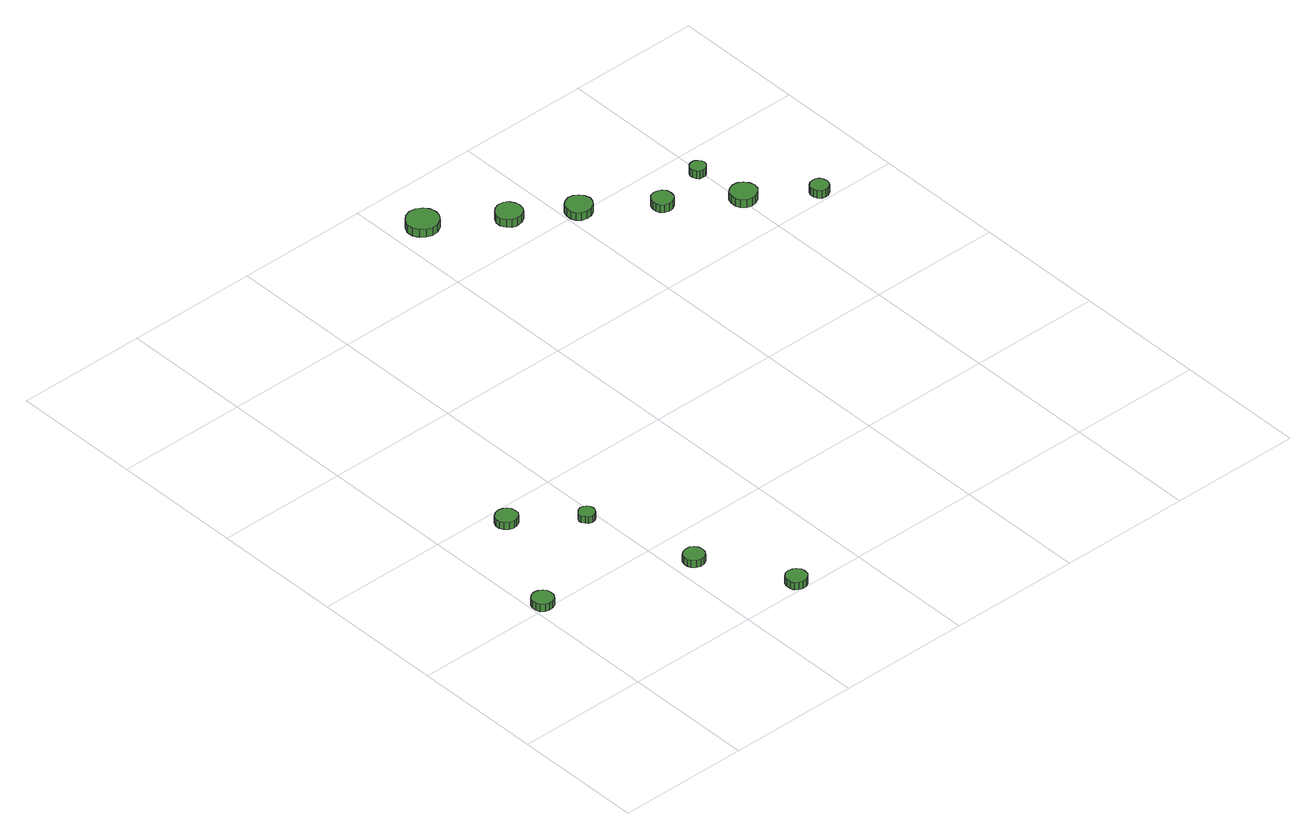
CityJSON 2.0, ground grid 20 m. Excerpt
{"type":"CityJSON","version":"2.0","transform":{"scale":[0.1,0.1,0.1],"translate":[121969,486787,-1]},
"CityObjects":{
"tree1":{"type":"SolitaryVegetationObject","attributes":{"function":"something"},"geometry":[{"type":"MultiSurface","lod":"1","boundaries":[[[0,1,2,3,4,5,6,7,8,9,10,11,12,13,14]],[[15,16,17,18,19,20,21,22,23,24,25,26,27,28,29]],[[0,29,28,1]],[[1,28,27,2]],[[2,27,26,3]],[[3,26,25,4]],[[4,25,24,5]],[[5,24,23,6]],[[6,23,22,7]],[[7,22,21,8]],[[8,21,20,9]],[[9,20,19,10]],[[10,19,18,11]],[[11,18,17,12]],[[12,17,16,13]],[[13,16,15,14]],[[14,15,29,0]]]}]},
"tree2":{"type":"SolitaryVegetationObject","attributes":{"function":"something"},"geometry":[{"type":"MultiSurface","lod":"1","boundaries":[[[30,31,32,33,34,35,36,37,38,39,40,41,42,43,44]],[[45,46,47,48,49,50,51,52,53,54,55,56,57,58,59]],[[30,59,58,31]],[[31,58,57,32]],[[32,57,56,33]],[[33,56,55,34]],[[34,55,54,35]],[[35,54,53,36]],[[36,53,52,37]],[[37,52,51,38]],[[38,51,50,39]],[[39,50,49,40]],[[40,49,48,41]],[[41,48,47,42]],[[42,47,46,43]],[[43,46,45,44]],[[44,45,59,30]]]}]},
"tree3":{"type":"SolitaryVegetationObject","attributes":{"function":"something"},"geometry":[{"type":"MultiSurface","lod":"1","boundaries":[[[60,61,62,63,64,65,66,67,68,69,70,71,72,73,74]],[[75,76,77,78,79,80,81,82,83,84,85,86,87,88,89]],[[60,89,88,61]],[[61,88,87,62]],[[62,87,86,63]],[[63,86,85,64]],[[64,85,84,65]],[[65,84,83,66]],[[66,83,82,67]],[[67,82,81,68]],[[68,81,80,69]],[[69,80,79,70]],[[70,79,78,71]],[[71,78,77,72]],[[72,77,76,73]],[[73,76,75,74]],[[74,75,89,60]]]}]},
"tree4":{"type":"SolitaryVegetationObject","attributes":{"function":"something"},"geometry":[{"type":"MultiSurface","lod":"1","boundaries":[[[90,91,92,93,94,95,96,97,98,99,100,101,102,103,104]],[[105,106,107,108,109,110,111,112,113,114,115,116,117,118,119]],[[90,119,118,91]],[[91,118,117,92]],[[92,117,116,93]],[[93,116,115,94]],[[94,115,114,95]],[[95,114,113,96]],[[96,113,112,97]],[[97,112,111,98]],[[98,111,110,99]],[[99,110,109,100]],[[100,109,108,101]],[[101,108,107,102]],[[102,107,106,103]],[[103,106,105,104]],[[104,105,119,90]]]}]},
"tree5":{"type":"SolitaryVegetationObject","attributes":{"function":"something"},"geometry":[{"type":"MultiSurface","lod":"1","boundaries":[[[120,121,122,123,124,125,126,127,128,129,130,131,132,133,134]],[[135,136,137,138,139,140,141,142,143,144,145,146,147,148,149]],[[120,149,148,121]],[[121,148,147,122]],[[122,147,146,123]],[[123,146,145,124]],[[124,145,144,125]],[[125,144,143,126]],[[126,143,142,127]],[[127,142,141,128]],[[128,141,140,129]],[[129,140,139,130]],[[130,139,138,131]],[[131,138,137,132]],[[132,137,136,133]],[[133,136,135,134]],[[134,135,149,120]]]}]},
"tree6":{"type":"SolitaryVegetationObject","attributes":{"function":"something"},"geometry":[{"type":"MultiSurface","lod":"1","boundaries":[[[150,151,152,153,154,155,156,157,158,159,160,161,162,163,164]],[[165,166,167,168,169,170,171,172,173,174,175,176,177,178,179]],[[150,179,178,151]],[[151,178,177,152]],[[152,177,176,153]],[[153,176,175,154]],[[154,175,174,155]],[[155,174,173,156]],[[156,173,172,157]],[[157,172,171,158]],[[158,171,170,159]],[[159,170,169,160]],[[160,169,168,161]],[[161,168,167,162]],[[162,167,166,163]],[[163,166,165,164]],[[164,165,179,150]]]}]},
"tree7":{"type":"SolitaryVegetationObject","attributes":{"function":"something"},"geometry":[{"type":"MultiSurface","lod":"1","boundaries":[[[180,181,182,183,184,185,186,187,188,189,190,191,192,193,194]],[[195,196,197,198,199,200,201,202,203,204,205,206,207,208,209]],[[180,209,208,181]],[[181,208,207,182]],[[182,207,206,183]],[[183,206,205,184]],[[184,205,204,185]],[[185,204,203,186]],[[186,203,202,187]],[[187,202,201,188]],[[188,201,200,189]],[[189,200,199,190]],[[190,199,198,191]],[[191,198,197,192]],[[192,197,196,193]],[[193,196,195,194]],[[194,195,209,180]]]}]},
"tree8":{"type":"SolitaryVegetationObject","attributes":{"function":"something"},"geometry":[{"type":"MultiSurface","lod":"1","boundaries":[[[210,211,212,213,214,215,216,217,218,219,220,221,222,223,224]],[[225,226,227,228,229,230,231,232,233,234,235,236,237,238,239]],[[210,239,238,211]],[[211,238,237,212]],[[212,237,236,213]],[[213,236,235,214]],[[214,235,234,215]],[[215,234,233,216]],[[216,233,232,217]],[[217,232,231,218]],[[218,231,230,219]],[[219,230,229,220]],[[220,229,228,221]],[[221,228,227,222]],[[222,227,226,223]],[[223,226,225,224]],[[224,225,239,210]]]}]},
"tree9":{"type":"SolitaryVegetationObject","attributes":{"function":"something"},"geometry":[{"type":"MultiSurface","lod":"1","boundaries":[[[240,241,242,243,244,245,246,247,248,249,250,251,252,253,254]],[[255,256,257,258,259,260,261,262,263,264,265,266,267,268,269]],[[240,269,268,241]],[[241,268,267,242]],[[242,267,266,243]],[[243,266,265,244]],[[244,265,264,245]],[[245,264,263,246]],[[246,263,262,247]],[[247,262,261,248]],[[248,261,260,249]],[[249,260,259,250]],[[250,259,258,251]],[[251,258,257,252]],[[252,257,256,253]],[[253,256,255,254]],[[254,255,269,240]]]}]},
"tree10":{"type":"SolitaryVegetationObject","attributes":{"function":"something"},"geometry":[{"type":"MultiSurface","lod":"1","boundaries":[[[270,271,272,273,274,275,276,277,278,279,280,281,282,283,284]],[[285,286,287,288,289,290,291,292,293,294,295,296,297,298,299]],[[270,299,298,271]],[[271,298,297,272]],[[272,297,296,273]],[[273,296,295,274]],[[274,295,294,275]],[[275,294,293,276]],[[276,293,292,277]],[[277,292,291,278]],[[278,291,290,279]],[[279,290,289,280]],[[280,289,288,281]],[[281,288,287,282]],[[282,287,286,283]],[[283,286,285,284]],[[284,285,299,270]]]}]},
"tree11":{"type":"SolitaryVegetationObject","attributes":{"function":"something"},"geometry":[{"type":"MultiSurface","lod":"1","boundaries":[[[300,301,302,303,304,305,306,307,308,309,310,311,312,313,314]],[[315,316,317,318,319,320,321,322,323,324,325,326,327,328,329]],[[300,329,328,301]],[[301,328,327,302]],[[302,327,326,303]],[[303,326,325,304]],[[304,325,324,305]],[[305,324,323,306]],[[306,323,322,307]],[[307,322,321,308]],[[308,321,320,309]],[[309,320,319,310]],[[310,319,318,311]],[[311,318,317,312]],[[312,317,316,313]],[[313,316,315,314]],[[314,315,329,300]]]}]},
"tree12":{"type":"SolitaryVegetationObject","attributes":{"function":"something"},"geometry":[{"type":"MultiSurface","lod":"1","boundaries":[[[330,331,332,333,334,335,336,337,338,339,340,341,342,343,344]],[[345,346,347,348,349,350,351,352,353,354,355,356,357,358,359]],[[330,359,358,331]],[[331,358,357,332]],[[332,357,356,333]],[[333,356,355,334]],[[334,355,354,335]],[[335,354,353,336]],[[336,353,352,337]],[[337,352,351,338]],[[338,351,350,339]],[[339,350,349,340]],[[340,349,348,341]],[[341,348,347,342]],[[342,347,346,343]],[[343,346,345,344]],[[344,345,359,330]]]}]}
},
"vertices":[
[34,210,19],[33,217,19],[29,222,19],[23,225,19],[17,226,19],[10,224,19],[5,219,19],[3,213,19],[3,207,19],[5,201,19],[10,196,19],[17,194,19],[23,195,19],[29,198,19],[33,204,19],[33,204,7],[29,198,7],[23,195,7],[17,194,7],[10,196,7],[5,201,7],[3,207,7],[3,213,7],[5,219,7],[10,224,7],[17,226,7],[23,225,7],[29,222,7],[33,217,7],[34,210,7],
[117,373,19],[116,380,19],[112,385,19],[106,388,19],[100,389,19],[93,387,19],[88,383,19],[85,376,19],[85,370,19],[88,364,19],[93,359,19],[100,357,19],[106,358,19],[112,361,19],[116,366,19],[116,366,7],[112,361,7],[106,358,7],[100,357,7],[93,359,7],[88,364,7],[85,370,7],[85,376,7],[88,383,7],[93,387,7],[100,389,7],[106,388,7],[112,385,7],[116,380,7],[117,373,7],
[247,143,19],[246,149,19],[242,154,19],[237,158,19],[230,158,19],[224,156,19],[219,152,19],[217,146,19],[217,140,19],[219,134,19],[224,130,19],[230,128,19],[237,128,19],[242,131,19],[246,137,19],[246,137,7],[242,131,7],[237,128,7],[230,128,7],[224,130,7],[219,134,7],[217,140,7],[217,146,7],[219,152,7],[224,156,7],[230,158,7],[237,158,7],[242,154,7],[246,149,7],[247,143,7],
[199,308,18],[198,313,18],[195,317,18],[191,319,18],[186,320,18],[181,318,18],[178,315,18],[175,310,18],[175,305,18],[178,301,18],[181,297,18],[186,296,18],[191,296,18],[195,299,18],[198,303,18],[198,303,7],[195,299,7],[191,296,7],[186,296,7],[181,297,7],[178,301,7],[175,305,7],[175,310,7],[178,315,7],[181,318,7],[186,320,7],[191,319,7],[195,317,7],[198,313,7],[199,308,7],
[317,16,19],[316,22,19],[312,27,19],[307,30,19],[300,31,19],[294,29,19],[289,25,19],[287,19,19],[287,12,19],[289,6,19],[294,2,19],[300,0,19],[307,1,19],[312,4,19],[316,9,19],[316,9,7],[312,4,7],[307,1,7],[300,0,7],[294,2,7],[289,6,7],[287,12,7],[287,19,7],[289,25,7],[294,29,7],[300,31,7],[307,30,7],[312,27,7],[316,22,7],[317,16,7],
[460,909,32],[458,919,32],[452,927,32],[443,932,32],[433,933,32],[424,930,32],[417,923,32],[412,914,32],[412,904,32],[417,895,32],[424,889,32],[433,886,32],[443,887,32],[452,892,32],[458,900,32],[458,900,19],[452,892,19],[443,887,19],[433,886,19],[424,889,19],[417,895,19],[412,904,19],[412,914,19],[417,923,19],[424,930,19],[433,933,19],[443,932,19],[452,927,19],[458,919,19],[460,909,19],
[553,844,32],[551,852,32],[547,859,32],[540,863,32],[531,864,32],[524,861,32],[518,856,32],[514,848,32],[514,840,32],[518,833,32],[524,827,32],[531,825,32],[540,826,32],[547,830,32],[551,836,32],[551,836,19],[547,830,19],[540,826,19],[531,825,19],[524,827,19],[518,833,19],[514,840,19],[514,848,19],[518,856,19],[524,861,19],[531,864,19],[540,863,19],[547,859,19],[551,852,19],[553,844,19],
[632,791,33],[630,799,33],[625,806,33],[618,810,33],[610,811,33],[602,808,33],[596,803,33],[593,795,33],[593,787,33],[596,780,33],[602,774,33],[610,772,33],[618,773,33],[625,777,33],[630,783,33],[630,783,20],[625,777,20],[618,773,20],[610,772,20],[602,774,20],[596,780,20],[593,787,20],[593,795,20],[596,803,20],[602,808,20],[610,811,20],[618,810,20],[625,806,20],[630,799,20],[632,791,20],
[720,726,33],[719,733,33],[715,738,33],[709,741,33],[703,742,33],[696,740,33],[691,735,33],[689,729,33],[689,723,33],[691,717,33],[696,712,33],[703,710,33],[709,711,33],[715,714,33],[719,720,33],[719,720,20],[715,714,20],[709,711,20],[703,710,20],[696,712,20],[691,717,20],[689,723,20],[689,729,20],[691,735,20],[696,740,20],[703,742,20],[709,741,20],[715,738,20],[719,733,20],[720,726,20],
[815,664,32],[813,672,32],[808,679,32],[801,683,32],[793,684,32],[785,681,32],[779,676,32],[776,668,32],[776,660,32],[779,653,32],[785,647,32],[793,645,32],[801,646,32],[808,650,32],[813,656,32],[813,656,19],[808,650,19],[801,646,19],[793,645,19],[785,647,19],[779,653,19],[776,660,19],[776,668,19],[779,676,19],[785,681,19],[793,684,19],[801,683,19],[808,679,19],[813,672,19],[815,664,19],
[798,746,32],[797,750,32],[794,754,32],[790,757,32],[785,757,32],[780,756,32],[777,753,32],[775,748,32],[775,743,32],[777,739,32],[780,735,32],[785,734,32],[790,734,32],[794,737,32],[797,741,32],[797,741,19],[794,737,19],[790,734,19],[785,734,19],[780,735,19],[777,739,19],[775,743,19],[775,748,19],[777,753,19],[780,756,19],[785,757,19],[790,757,19],[794,754,19],[797,750,19],[798,746,19],
[893,606,32],[892,611,32],[889,616,32],[884,619,32],[879,619,32],[873,618,32],[869,614,32],[867,609,32],[867,603,32],[869,598,32],[873,594,32],[879,593,32],[884,593,32],[889,596,32],[892,600,32],[892,600,19],[889,596,19],[884,593,19],[879,593,19],[873,594,19],[869,598,19],[867,603,19],[867,609,19],[869,614,19],[873,618,19],[879,619,19],[884,619,19],[889,616,19],[892,611,19],[893,606,19]
]}
